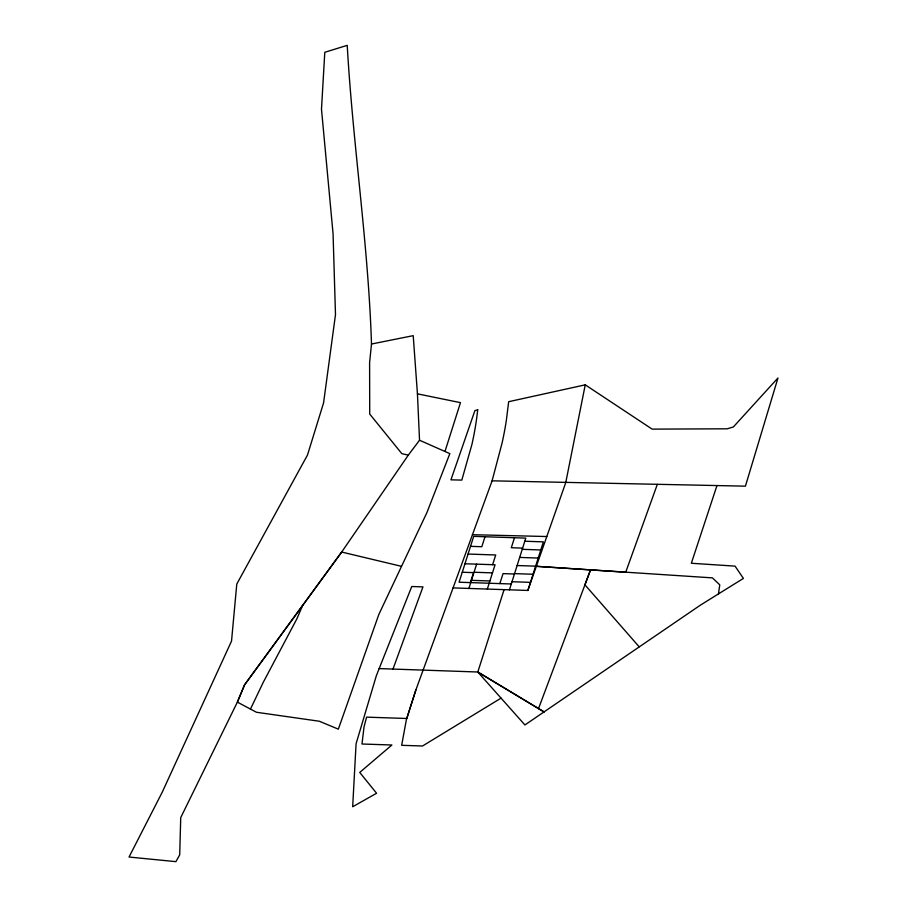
<?xml version="1.0" encoding="UTF-8"?>
<svg xmlns="http://www.w3.org/2000/svg" width="907" height="907" viewBox="0 0 907 907"><rect width="100%" height="100%" fill="white"/><g stroke="black" fill="none" stroke-linecap="round" stroke-linejoin="round"><path stroke-width="1.36" d="M371.496 344.025L369.603 362.664L369.716 414.046L401.846 453.67L408.309 455.133L419.533 440.224L417.435 393.842L413.218 335.658L371.496 344.025C368.321 244.108 352.902 145.131 347.222 45.35L324.797 52.289L321.486 109.135L333.062 233.791L335.488 314.695L323.572 402.901L307.473 455.065L236.784 584.051L231.534 641.079L162.149 792.378L129.032 857.036L175.901 861.65L179.711 854.836L180.731 817.604L237.373 702.12L244.584 684.819L341.678 552.046L408.309 455.133M492.093 480.823L745.418 486.163L777.968 377.992L733.355 426.959L727.244 428.807L652.133 429.124L585.253 384.84L508.668 401.699L506.333 420.497A462.717 346.02 -27.1 0 1 501.99 443.376L492.093 480.823L415.848 690.034L406.778 718.491L366.587 717.142L364.036 726.904L361.984 744.012L391.892 744.998L359.739 772.435L376.575 793.251L352.676 806.754L356.077 743.774L376.348 675.715L379.171 668.584L477.808 672.008L524.926 724.954L700.193 605.286L718.457 593.904L719.773 584.845L712.414 577.872L536.343 566.319L625.728 572.192L657.314 484.406M585.253 384.84L565.753 482.581L527.874 590.446L453.092 587.906M444.974 451.482L460.473 402.651L417.435 393.842M415.848 690.034L406.359 719.761L401.665 745.316L422.549 745.985L501.049 698.129M470.359 582.6L473.545 572.623L462.264 572.249M484.996 536.751L481.81 546.717L470.529 546.343M468.885 588.439L476.628 564.154M492.626 564.698L495.721 554.982L468.069 554.052M487.32 589.062L495.063 564.778L464.962 563.757M499.859 583.598L503.045 573.621L514.326 574.006M514.484 537.749L511.31 547.726L522.591 548.1M477.808 672.008L544.019 711.893L477.808 672.008L504.077 589.641M509.439 589.822L525.777 538.123L473.703 536.366L459.078 582.215L511.14 583.983M527.874 590.446L543.372 541.864L524.938 541.241M716.961 485.596L691.338 563.258L735.067 566.127L743.411 578.417L718.457 593.904M392.992 669.06L422.957 586.886L411.755 586.512L379.171 668.584M538.531 708.571L590.536 569.879L584.924 584.834L639.152 646.793M401.336 566.297L341.678 552.046L302.677 605.411L296.838 618.891L263.302 682.234L250.468 709.081L256.477 712.267L319.355 721.246L338.334 729.16L378.854 614.413L426.936 512.534L449.838 453.636L419.533 440.224M302.677 605.411L244.584 684.819L237.373 702.12L250.468 709.081M472.445 534.699L546.808 536.536M522.353 549.336L540.787 549.959M519.768 557.431L538.214 558.054M517.194 565.526L535.629 566.149M474.044 572.249L492.478 572.873M514.609 573.621L533.044 574.256M471.459 580.344L489.905 580.968M512.024 581.727L530.459 582.351M477.717 409.783L476.583 418.943A433.829 324.411 -27.1 0 1 471.912 444.498L461.822 480.098L450.938 479.837L474.905 410.622L477.717 409.783"/></g></svg>
